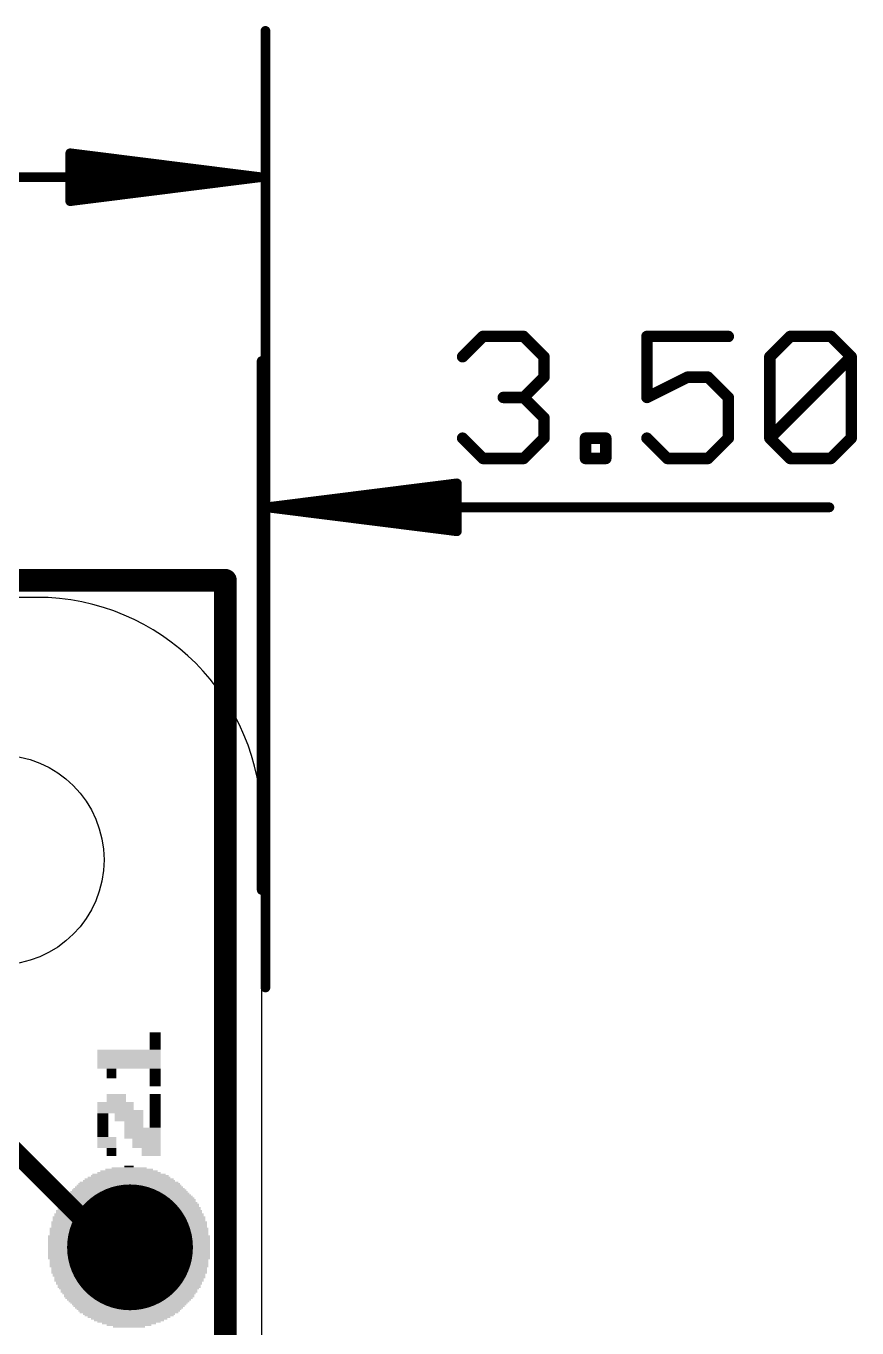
# Model space of a CAD drawing. Extents: x -8 to 72.9, y -20.5 to 38.
# Drawn here: x 61.86 to 72.93, y 20.26 to 37.61 of the extents above; entities that cross this region are included whole.
import ezdxf

# ---------------------------------------------------------------- set-up
doc = ezdxf.new("R2010")
doc.units = 0
for name, color, linetype in [('1', 12, 'CONTINUOUS'), ('16', 132, 'CONTINUOUS'), ('17', 110, 'CONTINUOUS'), ('20', 4, 'CONTINUOUS'), ('203', 40, 'CONTINUOUS'), ('47', 253, 'CONTINUOUS')]:
    doc.layers.add(name, color=color, linetype=linetype)

# ---------------------------------------------------------------- blocks, each defined once
blk = doc.blocks.new('ROUNDP')
at = {"const_width": 0.5}
blk.add_lwpolyline([(0, -0.25, 1), (0, 0.25, 1), (0, -0.25)], format="xyb", dxfattribs=at)
blk = doc.blocks.new('RECT')
blk.add_solid([(-0.5, -0.5), (0.5, -0.5), (-0.5, 0.5), (0.5, 0.5)])

msp = doc.modelspace()

# ---------------------------------------------------------------- linework, layer by layer
at = {"layer": '1', "const_width": 0.254}
for points in [[(61.595, 22.733), (62.992, 21.336)], [(62.992, 21.336), (63.246, 21.336)]]:
    msp.add_lwpolyline(points, dxfattribs=at)
at = {"layer": '1', "const_width": 0.127}
for points in [[(62.992, 21.3995, 1), (62.992, 21.2725)], [(62.9471, 21.2911, 1), (63.0369, 21.3809)], [(63.246, 21.2725, 1), (63.246, 21.3995)]]:
    msp.add_lwpolyline(points, format="xyb", dxfattribs=at)
at = {"layer": '16', "const_width": 0.3048}
for points in [[(64.516, 30.226), (0, 30.226)], [(64.516, 0), (64.516, 30.226)]]:
    msp.add_lwpolyline(points, dxfattribs=at)
at = {"layer": '16', "const_width": 0.1524}
for points in [[(64.5922, 30.226, 1), (64.4398, 30.226)], [(64.516, 30.1498, 1), (64.516, 30.3022)]]:
    msp.add_lwpolyline(points, format="xyb", dxfattribs=at)
at = {"layer": '20'}
for p, q in [((62, 30), (3, 30)), ((65, 3), (65, 27))]:
    msp.add_line(p, q, dxfattribs=at)
msp.add_circle((61.5, 26.5), 1.4, dxfattribs=at)
msp.add_arc((62, 27), 3, 0, 90, dxfattribs=at)
at = {"layer": '47'}
for points, const_width in [([(65.05, 24.8), (65.05, 37.55)], 0.13), ([(64.985, 35.6), (62.45, 35.9192)], 0.13), ([(62.45, 35.9192), (62.45, 35.2808)], 0.13), ([(64.985, 35.6), (62.45, 35.86)], 0.13), ([(64.985, 35.6), (62.45, 35.73)], 0.13), ([(0.115, 35.6), (64.985, 35.6)], 0.13), ([(62.45, 35.2808), (64.985, 35.6)], 0.13), ([(62.45, 35.47), (64.985, 35.6)], 0.13), ([(62.45, 35.34), (64.985, 35.6)], 0.13), ([(67.6762, 33.2065), (67.9474, 33.4777)], 0.1524), ([(67.9474, 33.4777), (68.4897, 33.4777)], 0.1524), ([(68.4897, 33.4777), (68.7609, 33.2065)], 0.1524), ([(71.2166, 33.4777), (70.1319, 33.4777)], 0.1524), ([(70.1319, 33.4777), (70.1319, 32.6642)], 0.1524), ([(71.7691, 33.2065), (72.0403, 33.4777)], 0.1524), ([(72.0403, 33.4777), (72.5826, 33.4777)], 0.1524), ([(72.5826, 33.4777), (72.8538, 33.2065)], 0.1524), ([(65, 26.1), (65, 33.15)], 0.13), ([(68.7609, 33.2065), (68.7609, 32.9354)], 0.1524), ([(71.7691, 32.1219), (71.7691, 33.2065)], 0.1524), ([(71.7691, 32.1219), (72.8538, 33.2065)], 0.1524), ([(72.8538, 33.2065), (72.8538, 32.1219)], 0.1524), ([(68.7609, 32.9354), (68.4897, 32.6642)], 0.1524), ([(70.1319, 32.6642), (70.6743, 32.9354)], 0.1524), ([(70.6743, 32.9354), (70.9454, 32.9354)], 0.1524), ([(70.9454, 32.9354), (71.2166, 32.6642)], 0.1524), ([(68.4897, 32.6642), (68.2185, 32.6642)], 0.1524), ([(68.4897, 32.6642), (68.7609, 32.393)], 0.1524), ([(71.2166, 32.6642), (71.2166, 32.1219)], 0.1524), ([(68.7609, 32.393), (68.7609, 32.1219)], 0.1524), ([(67.9474, 31.8507), (67.6762, 32.1219)], 0.1524), ([(68.7609, 32.1219), (68.4897, 31.8507)], 0.1524), ([(69.3134, 31.8507), (69.3134, 32.1219)], 0.1524), ([(69.3134, 32.1219), (69.5845, 32.1219)], 0.1524), ([(69.5845, 32.1219), (69.5845, 31.8507)], 0.1524), ([(70.4031, 31.8507), (70.1319, 32.1219)], 0.1524), ([(71.2166, 32.1219), (70.9454, 31.8507)], 0.1524), ([(72.0403, 31.8507), (71.7691, 32.1219)], 0.1524), ([(72.8538, 32.1219), (72.5826, 31.8507)], 0.1524), ([(68.4897, 31.8507), (67.9474, 31.8507)], 0.1524), ([(69.5845, 31.8507), (69.3134, 31.8507)], 0.1524), ([(70.9454, 31.8507), (70.4031, 31.8507)], 0.1524), ([(72.5826, 31.8507), (72.0403, 31.8507)], 0.1524), ([(65.065, 31.2), (67.6, 31.5192)], 0.13), ([(67.6, 31.5192), (67.6, 30.8808)], 0.13), ([(65.065, 31.2), (67.6, 31.46)], 0.13), ([(65.065, 31.2), (67.6, 31.33)], 0.13), ([(65.065, 31.2), (72.5628, 31.2)], 0.13), ([(67.6, 30.8808), (65.065, 31.2)], 0.13), ([(67.6, 31.07), (65.065, 31.2)], 0.13), ([(67.6, 30.94), (65.065, 31.2)], 0.13)]:
    msp.add_lwpolyline(points, dxfattribs=dict(at, const_width=const_width))
for points, const_width in [([(65.0825, 37.55, 1), (65.0175, 37.55)], 0.065), ([(62.4541, 35.9515, 1), (62.4459, 35.887)], 0.065), ([(62.4825, 35.9192, 1), (62.4175, 35.9192)], 0.065), ([(62.4533, 35.8923, 1), (62.4467, 35.8277)], 0.065), ([(62.4517, 35.7625, 1), (62.4483, 35.6975)], 0.065), ([(64.9891, 35.5678, 1), (64.9809, 35.6322)], 0.065), ([(64.9809, 35.5678, 1), (64.9891, 35.6322)], 0.065), ([(64.9883, 35.5677, 1), (64.9817, 35.6323)], 0.065), ([(64.9817, 35.5677, 1), (64.9883, 35.6323)], 0.065), ([(64.9833, 35.5675, 1), (64.9867, 35.6325)], 0.065), ([(64.9867, 35.5675, 1), (64.9833, 35.6325)], 0.065), ([(64.985, 35.5675, 1), (64.985, 35.6325)], 0.065), ([(62.4483, 35.5025, 1), (62.4517, 35.4375)], 0.065), ([(62.4467, 35.3723, 1), (62.4533, 35.3077)], 0.065), ([(62.4459, 35.313, 1), (62.4541, 35.2485)], 0.065), ([(62.4175, 35.2808, 1), (62.4825, 35.2808)], 0.065), ([(67.9474, 33.5158, 1), (67.9474, 33.4396)], 0.0762), ([(67.9743, 33.4507, 1), (67.9204, 33.5046)], 0.0762), ([(68.5166, 33.5046, 1), (68.4628, 33.4507)], 0.0762), ([(68.4897, 33.4396, 1), (68.4897, 33.5158)], 0.0762), ([(70.1319, 33.5158, 1), (70.1319, 33.4396)], 0.0762), ([(70.17, 33.4777, 1), (70.0938, 33.4777)], 0.0762), ([(71.2166, 33.4396, 1), (71.2166, 33.5158)], 0.0762), ([(72.0403, 33.5158, 1), (72.0403, 33.4396)], 0.0762), ([(72.0672, 33.4507, 1), (72.0133, 33.5046)], 0.0762), ([(72.6095, 33.5046, 1), (72.5556, 33.4507)], 0.0762), ([(72.5826, 33.4396, 1), (72.5826, 33.5158)], 0.0762), ([(65.0325, 33.15, 1), (64.9675, 33.15)], 0.065), ([(67.6493, 33.2335, 1), (67.7031, 33.1796)], 0.0762), ([(68.799, 33.2065, 1), (68.7228, 33.2065)], 0.0762), ([(68.7339, 33.1796, 1), (68.7878, 33.2335)], 0.0762), ([(71.7421, 33.2335, 1), (71.796, 33.1796)], 0.0762), ([(71.8072, 33.2065, 1), (71.731, 33.2065)], 0.0762), ([(72.8919, 33.2065, 1), (72.8157, 33.2065)], 0.0762), ([(72.8807, 33.1796, 1), (72.8268, 33.2335)], 0.0762), ([(72.8268, 33.1796, 1), (72.8807, 33.2335)], 0.0762), ([(68.7228, 32.9354, 1), (68.799, 32.9354)], 0.0762), ([(68.7878, 32.9084, 1), (68.7339, 32.9623)], 0.0762), ([(70.6743, 32.9735, 1), (70.6743, 32.8973)], 0.0762), ([(70.6913, 32.9013, 1), (70.6572, 32.9694)], 0.0762), ([(70.9724, 32.9623, 1), (70.9185, 32.9084)], 0.0762), ([(70.9454, 32.8973, 1), (70.9454, 32.9735)], 0.0762), ([(68.2185, 32.7023, 1), (68.2185, 32.6261)], 0.0762), ([(68.5166, 32.6911, 1), (68.4628, 32.6373)], 0.0762), ([(68.4628, 32.6911, 1), (68.5166, 32.6373)], 0.0762), ([(68.4897, 32.6261, 1), (68.4897, 32.7023)], 0.0762), ([(70.1149, 32.6983, 1), (70.149, 32.6301)], 0.0762), ([(70.0938, 32.6642, 1), (70.17, 32.6642)], 0.0762), ([(71.2547, 32.6642, 1), (71.1785, 32.6642)], 0.0762), ([(71.1897, 32.6373, 1), (71.2435, 32.6911)], 0.0762), ([(68.799, 32.393, 1), (68.7228, 32.393)], 0.0762), ([(68.7339, 32.3661, 1), (68.7878, 32.42)], 0.0762), ([(67.7031, 32.1488, 1), (67.6493, 32.0949)], 0.0762), ([(68.7228, 32.1219, 1), (68.799, 32.1219)], 0.0762), ([(68.7878, 32.0949, 1), (68.7339, 32.1488)], 0.0762), ([(69.3515, 32.1219, 1), (69.2753, 32.1219)], 0.0762), ([(69.3134, 32.16, 1), (69.3134, 32.0838)], 0.0762), ([(69.6226, 32.1219, 1), (69.5464, 32.1219)], 0.0762), ([(69.5845, 32.0838, 1), (69.5845, 32.16)], 0.0762), ([(70.1589, 32.1488, 1), (70.105, 32.0949)], 0.0762), ([(71.1785, 32.1219, 1), (71.2547, 32.1219)], 0.0762), ([(71.2435, 32.0949, 1), (71.1897, 32.1488)], 0.0762), ([(71.796, 32.1488, 1), (71.7421, 32.0949)], 0.0762), ([(71.7421, 32.1488, 1), (71.796, 32.0949)], 0.0762), ([(71.731, 32.1219, 1), (71.8072, 32.1219)], 0.0762), ([(72.8157, 32.1219, 1), (72.8919, 32.1219)], 0.0762), ([(72.8807, 32.0949, 1), (72.8268, 32.1488)], 0.0762), ([(67.9474, 31.8888, 1), (67.9474, 31.8126)], 0.0762), ([(67.9204, 31.8238, 1), (67.9743, 31.8776)], 0.0762), ([(68.4628, 31.8776, 1), (68.5166, 31.8238)], 0.0762), ([(68.4897, 31.8126, 1), (68.4897, 31.8888)], 0.0762), ([(69.3134, 31.8888, 1), (69.3134, 31.8126)], 0.0762), ([(69.2753, 31.8507, 1), (69.3515, 31.8507)], 0.0762), ([(69.5464, 31.8507, 1), (69.6226, 31.8507)], 0.0762), ([(69.5845, 31.8126, 1), (69.5845, 31.8888)], 0.0762), ([(70.4031, 31.8888, 1), (70.4031, 31.8126)], 0.0762), ([(70.3762, 31.8238, 1), (70.43, 31.8776)], 0.0762), ([(70.9185, 31.8776, 1), (70.9724, 31.8238)], 0.0762), ([(70.9454, 31.8126, 1), (70.9454, 31.8888)], 0.0762), ([(72.0403, 31.8888, 1), (72.0403, 31.8126)], 0.0762), ([(72.0133, 31.8238, 1), (72.0672, 31.8776)], 0.0762), ([(72.5556, 31.8776, 1), (72.6095, 31.8238)], 0.0762), ([(72.5826, 31.8126, 1), (72.5826, 31.8888)], 0.0762), ([(67.6325, 31.5192, 1), (67.5675, 31.5192)], 0.065), ([(67.6041, 31.487, 1), (67.5959, 31.5515)], 0.065), ([(67.6033, 31.4277, 1), (67.5967, 31.4923)], 0.065), ([(65.065, 31.2325, 1), (65.065, 31.1675)], 0.065), ([(65.0691, 31.2322, 1), (65.0609, 31.1678)], 0.065), ([(65.0633, 31.2325, 1), (65.0667, 31.1675)], 0.065), ([(65.0667, 31.2325, 1), (65.0633, 31.1675)], 0.065), ([(65.0683, 31.2323, 1), (65.0617, 31.1677)], 0.065), ([(65.0617, 31.2323, 1), (65.0683, 31.1677)], 0.065), ([(65.0609, 31.2322, 1), (65.0691, 31.1678)], 0.065), ([(67.6017, 31.2975, 1), (67.5983, 31.3625)], 0.065), ([(72.5628, 31.1675, 1), (72.5628, 31.2325)], 0.065), ([(67.5983, 31.0375, 1), (67.6017, 31.1025)], 0.065), ([(67.5675, 30.8808, 1), (67.6325, 30.8808)], 0.065), ([(67.5959, 30.8485, 1), (67.6041, 30.913)], 0.065), ([(67.5967, 30.9077, 1), (67.6033, 30.9723)], 0.065), ([(64.9675, 26.1, 1), (65.0325, 26.1)], 0.065), ([(65.0175, 24.8, 1), (65.0825, 24.8)], 0.065)]:
    msp.add_lwpolyline(points, format="xyb", dxfattribs=dict(at, const_width=const_width))

# ---------------------------------------------------------------- block references
at = {"layer": '17', "xscale": 1.6764, "yscale": 1.6764, "rotation": 90}
msp.add_blockref('ROUNDP', (63.246, 21.336), dxfattribs=at)
msp.add_blockref('ROUNDP', (63.246, 21.336), dxfattribs=at)
at = {"layer": '203', "yscale": 0.0212}
for p, xscale in [((63.5821, 24.1925), 0.1482), ((63.5821, 24.1714), 0.1482), ((63.5821, 24.1502), 0.1482), ((63.5821, 24.129), 0.1482), ((63.2329, 23.9597), 0.8466), ((63.2329, 23.9385), 0.8466), ((63.5821, 24.1079), 0.1482), ((63.5821, 24.0867), 0.1482), ((63.5821, 24.0655), 0.1482), ((63.5821, 24.0444), 0.1482), ((63.5821, 24.0232), 0.1482), ((63.5821, 24.002), 0.1482), ((63.5821, 23.9809), 0.1482), ((63.2329, 23.9174), 0.8466), ((63.2329, 23.8962), 0.8466), ((63.2329, 23.875), 0.8466), ((63.2329, 23.8539), 0.8466), ((63.2329, 23.8327), 0.8466), ((63.2329, 23.8115), 0.8466), ((63.2329, 23.7904), 0.8466), ((63.2329, 23.7692), 0.8466), ((63.2329, 23.7481), 0.8466), ((63.2329, 23.7269), 0.8466), ((63.0001, 23.7057), 0.127), ((63.0001, 23.6846), 0.127), ((63.0001, 23.6634), 0.127), ((63.0001, 23.6422), 0.127), ((63.0001, 23.6211), 0.127), ((63.0001, 23.5999), 0.127), ((63.5821, 23.7057), 0.1482), ((63.5821, 23.6846), 0.1482), ((63.5821, 23.6634), 0.1482), ((63.5821, 23.6422), 0.1482), ((63.5821, 23.6211), 0.1482), ((63.5821, 23.5999), 0.1482), ((63.5821, 23.5787), 0.1482), ((63.5821, 23.5576), 0.1482), ((63.5821, 23.5364), 0.1482), ((63.5821, 23.5152), 0.1482), ((63.5821, 23.4941), 0.1482), ((63.053, 23.2612), 0.4868), ((63.0636, 23.3671), 0.254), ((63.0636, 23.3459), 0.254), ((63.0636, 23.3247), 0.254), ((63.0636, 23.3036), 0.254), ((63.0636, 23.2824), 0.254), ((63.5821, 23.3671), 0.1482), ((63.5821, 23.3459), 0.1482), ((63.5821, 23.3247), 0.1482), ((63.5821, 23.3036), 0.1482), ((63.5821, 23.2824), 0.1482), ((63.5821, 23.2612), 0.1482), ((63.053, 23.2401), 0.4868), ((63.053, 23.2189), 0.4868), ((63.053, 23.1977), 0.4868), ((63.053, 23.1766), 0.4868), ((63.1165, 23.1554), 0.6138), ((63.1165, 23.1342), 0.6138), ((62.8837, 23.1131), 0.1482), ((62.8837, 23.0919), 0.1482), ((62.8837, 23.0707), 0.1482), ((63.2329, 23.1131), 0.381), ((63.2329, 23.0919), 0.381), ((63.2329, 23.0707), 0.381), ((63.5821, 23.2401), 0.1482), ((63.5821, 23.2189), 0.1482), ((63.5821, 23.1977), 0.1482), ((63.5821, 23.1766), 0.1482), ((63.5821, 23.1554), 0.1482), ((63.5821, 23.1342), 0.1482), ((63.5821, 23.1131), 0.1482), ((63.5821, 23.0919), 0.1482), ((63.5821, 23.0707), 0.1482), ((62.8837, 23.0496), 0.1482), ((62.8837, 23.0284), 0.1482), ((62.8837, 23.0072), 0.1482), ((62.8837, 22.9861), 0.1482), ((62.8837, 22.9649), 0.1482), ((62.8837, 22.9437), 0.1482), ((62.8837, 22.9226), 0.1482), ((62.8837, 22.9014), 0.1482), ((63.2329, 23.0496), 0.381), ((63.2329, 23.0284), 0.381), ((63.2964, 23.0072), 0.254), ((63.2964, 22.9861), 0.254), ((63.2964, 22.9649), 0.254), ((63.2964, 22.9437), 0.254), ((63.4128, 22.9226), 0.4868), ((63.4128, 22.9014), 0.4868), ((63.5821, 23.0496), 0.1482), ((63.5821, 23.0284), 0.1482), ((63.5821, 23.0072), 0.1482), ((63.5821, 22.9861), 0.1482), ((63.5821, 22.9649), 0.1482), ((63.5821, 22.9437), 0.1482), ((62.8837, 22.8803), 0.1482), ((62.8837, 22.8591), 0.1482), ((62.8837, 22.8379), 0.1482), ((62.8837, 22.8168), 0.1482), ((62.9366, 22.7956), 0.254), ((62.9366, 22.7744), 0.254), ((62.9366, 22.7533), 0.254), ((62.9366, 22.7321), 0.254), ((63.4128, 22.8803), 0.4868), ((63.4128, 22.8591), 0.4868), ((63.4128, 22.8379), 0.4868), ((63.4128, 22.8168), 0.4868), ((63.4128, 22.7956), 0.4868), ((63.4657, 22.7744), 0.381), ((63.4657, 22.7533), 0.381), ((63.4657, 22.7321), 0.381), ((62.9366, 22.7109), 0.254), ((62.9366, 22.6898), 0.254), ((62.9366, 22.6686), 0.254), ((63.0001, 22.6474), 0.127), ((63.0001, 22.6263), 0.127), ((63.0001, 22.6051), 0.127), ((63.0001, 22.5839), 0.127), ((63.0001, 22.5628), 0.127), ((63.4657, 22.7109), 0.381), ((63.4657, 22.6898), 0.381), ((63.4657, 22.6686), 0.381), ((63.5292, 22.6474), 0.254), ((63.5292, 22.6263), 0.254), ((63.5292, 22.6051), 0.254), ((63.5292, 22.5839), 0.254), ((63.5292, 22.5628), 0.254), ((63.2329, 22.3934), 0.4656), ((63.2329, 22.4146), 0.127), ((63.2329, 22.2029), 1.3123), ((63.2329, 22.2241), 1.2276), ((63.2329, 22.2453), 1.1853), ((63.2329, 22.2664), 1.1006), ((63.2435, 22.2876), 1.0371), ((63.2329, 22.3088), 0.9736), ((63.2329, 22.3299), 0.8466), ((63.2329, 22.3511), 0.762), ((63.2329, 22.3723), 0.635), ((63.2329, 22.0336), 1.6509), ((63.2329, 22.0548), 1.6086), ((63.2329, 22.076), 1.5663), ((63.2329, 22.0971), 1.5239), ((63.2329, 22.1183), 1.4816), ((63.2329, 22.1394), 1.4393), ((63.2329, 22.1606), 1.3969), ((63.2329, 22.1818), 1.3546), ((63.2329, 21.8643), 1.9049), ((63.2329, 21.9066), 1.8626), ((63.2329, 21.8855), 1.8626), ((63.2329, 21.9278), 1.8203), ((63.2329, 21.9701), 1.7779), ((63.2329, 21.949), 1.7779), ((63.2329, 21.9913), 1.7356), ((63.2329, 22.0125), 1.6933), ((63.2329, 21.7373), 2.0319), ((63.2329, 21.7161), 2.0319), ((63.2329, 21.695), 2.0319), ((63.2329, 21.7796), 1.9896), ((63.2329, 21.7585), 1.9896), ((63.2329, 21.822), 1.9473), ((63.2329, 21.8008), 1.9473), ((63.2329, 21.8431), 1.9049), ((62.6508, 21.5256), 0.9525), ((63.2329, 21.5891), 2.1166), ((63.2329, 21.568), 2.1166), ((62.672, 21.5468), 0.9948), ((63.2329, 21.6738), 2.0743), ((63.2329, 21.6526), 2.0743), ((63.2329, 21.6315), 2.0743), ((63.2329, 21.6103), 2.0743), ((63.7938, 21.5468), 0.9948), ((63.8149, 21.5256), 0.9525), ((62.6085, 21.4621), 0.9101), ((62.5979, 21.441), 0.889), ((62.5979, 21.4198), 0.889), ((62.5873, 21.3986), 0.8678), ((62.5873, 21.3775), 0.8678), ((62.5873, 21.3563), 0.8678), ((62.5873, 21.3351), 0.8678), ((62.6191, 21.4833), 0.9313), ((62.6402, 21.5045), 0.9313), ((63.8255, 21.5045), 0.9313), ((63.8573, 21.4833), 0.9101), ((63.8573, 21.4621), 0.9101), ((63.8679, 21.441), 0.889), ((63.8679, 21.4198), 0.889), ((63.8784, 21.3986), 0.8678), ((63.8784, 21.3775), 0.8678), ((63.8784, 21.3563), 0.8678), ((63.8784, 21.3351), 0.8678), ((62.5873, 21.314), 0.8678), ((62.5873, 21.2928), 0.8678), ((62.5873, 21.2716), 0.8678), ((62.5979, 21.2505), 0.889), ((62.5979, 21.2293), 0.889), ((62.6085, 21.2081), 0.9101), ((62.6191, 21.187), 0.9313), ((62.6402, 21.1658), 0.9313), ((63.8255, 21.1658), 0.9313), ((63.8467, 21.187), 0.9313), ((63.8573, 21.2081), 0.9101), ((63.8679, 21.2505), 0.889), ((63.8679, 21.2293), 0.889), ((63.8784, 21.314), 0.8678), ((63.8784, 21.2928), 0.8678), ((63.8784, 21.2716), 0.8678), ((62.6508, 21.1447), 0.9525), ((62.6826, 21.1235), 1.016), ((63.2329, 21.1023), 2.1166), ((63.2329, 21.0812), 2.1166), ((63.2329, 21.06), 2.0743), ((63.2329, 21.0388), 2.0743), ((63.2329, 21.0177), 2.0743), ((63.2329, 20.9965), 2.0743), ((63.7832, 21.1235), 1.016), ((63.8149, 21.1447), 0.9525), ((63.2329, 20.9753), 2.0319), ((63.2329, 20.9542), 2.0319), ((63.2435, 20.933), 2.0108), ((63.2329, 20.9118), 1.9896), ((63.2329, 20.8907), 1.9896), ((63.2329, 20.8695), 1.9473), ((63.2329, 20.8483), 1.9473), ((63.2329, 20.8272), 1.9049), ((63.2329, 20.806), 1.9049), ((63.2329, 20.7848), 1.8626), ((63.2329, 20.7637), 1.8203), ((63.2329, 20.7425), 1.8203), ((63.2329, 20.7213), 1.7779), ((63.2329, 20.7002), 1.7356), ((63.2329, 20.679), 1.7356), ((63.2329, 20.6578), 1.6933), ((63.2329, 20.6367), 1.6509), ((63.2329, 20.6155), 1.6086), ((63.2329, 20.5943), 1.5663), ((63.2329, 20.5732), 1.5239), ((63.2329, 20.552), 1.4816), ((63.2329, 20.5308), 1.4393), ((63.2329, 20.5097), 1.3969), ((63.2329, 20.4885), 1.3546), ((63.2329, 20.4673), 1.3123), ((63.2329, 20.4462), 1.2276), ((63.2329, 20.425), 1.1853), ((63.2329, 20.4039), 1.1006), ((63.2329, 20.3827), 1.016), ((63.2329, 20.3615), 0.9313), ((63.2329, 20.3404), 0.8466), ((63.2329, 20.3192), 0.7196), ((63.2329, 20.298), 0.5926), ((63.2329, 20.2769), 0.4233)]:
    msp.add_blockref('RECT', p, dxfattribs=dict(at, xscale=xscale))

doc.saveas('drawing.dxf')
